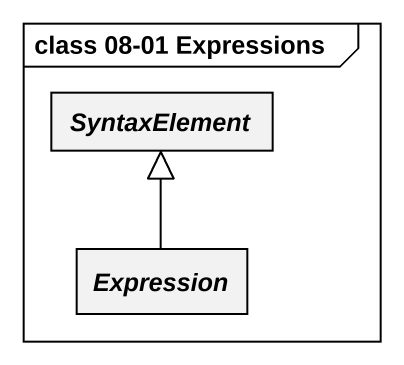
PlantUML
@startuml
mainframe class 08-01 Expressions
hide circle
hide empty members
abstract class SyntaxElement
abstract class Expression
Expression -up-|> SyntaxElement
@enduml
